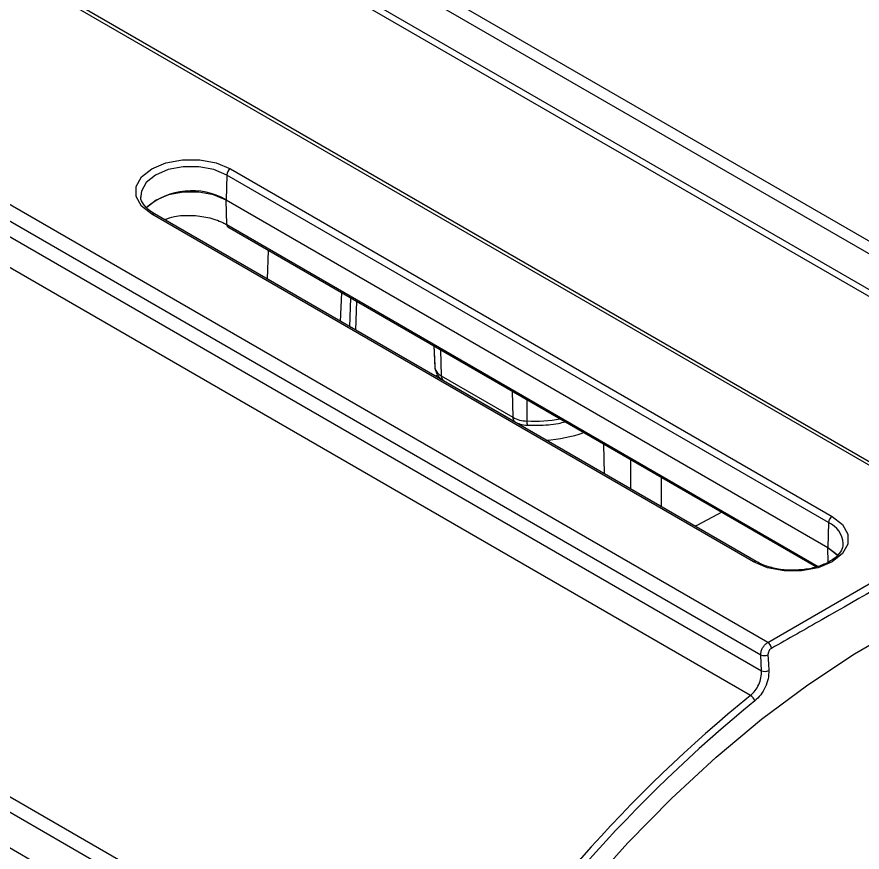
# Model space of a CAD drawing. Extents: x 11 to 120, y 2 to 94.
# Drawn here: x 24.289 to 26.735, y 73.228 to 75.643 of the extents above; entities that cross this region are included whole.
import ezdxf

# ---------------------------------------------------------------- set-up
doc = ezdxf.new("R2010")
doc.units = 0
doc.header["$MEASUREMENT"] = 0
doc.layers.add('OBJECT', color=7, linetype='CONTINUOUS')

msp = doc.modelspace()

# ---------------------------------------------------------------- linework, layer by layer
at = {"layer": 'OBJECT'}
for p, q in [((27.0521, 74.1748), (23.9232, 75.981)), ((27.0672, 74.1761), (23.9619, 75.9688)), ((28.1768, 74.1736), (25.2531, 75.8614)), ((28.1239, 74.1673), (25.2566, 75.8225)), ((28.0127, 74.1079), (25.2416, 75.7076)), ((25.2702, 75.7119), (28.0401, 74.1128)), ((26.4619, 73.8341), (23.333, 75.6403)), ((26.4415, 73.7975), (23.4018, 75.5523)), ((23.4643, 75.4719), (26.4437, 73.7519)), ((26.4118, 73.6806), (23.4285, 75.4028)), ((24.9067, 75.2039), (26.6483, 74.1984)), ((24.8961, 75.1858), (24.8945, 75.1138)), ((26.6377, 74.1804), (24.8961, 75.1858)), ((24.6472, 75.1247), (24.6474, 75.122)), ((24.8945, 75.1138), (26.6361, 74.1084)), ((26.6361, 74.1078), (24.8945, 75.1132)), ((24.8961, 75.0423), (24.8945, 75.1132)), ((24.6868, 75.0733), (24.6738, 75.082)), ((26.4209, 74.0672), (24.6793, 75.0726)), ((26.4284, 74.0679), (24.6868, 75.0733)), ((24.687, 75.0732), (24.6868, 75.0733)), ((24.8961, 75.0423), (26.6082, 74.0539)), ((24.8992, 75.0358), (26.6026, 74.0524)), ((25.0144, 74.8842), (25.0169, 74.9678)), ((25.2257, 74.7622), (25.2291, 74.8453)), ((25.2523, 74.7469), (25.2554, 74.8301)), ((25.2719, 74.8206), (25.2687, 74.7374)), ((25.4956, 74.6915), (25.498, 74.6351)), ((25.4959, 74.6913), (25.4986, 74.6281)), ((25.5147, 74.6804), (25.517, 74.6046)), ((25.498, 74.6351), (25.4986, 74.6281)), ((25.517, 74.6046), (25.7242, 74.4851)), ((25.5235, 74.5913), (25.7306, 74.4718)), ((25.7218, 74.5609), (25.7242, 74.4851)), ((25.7647, 74.5361), (25.7649, 74.4744)), ((25.9898, 74.3211), (25.9872, 74.4077)), ((26.0654, 74.2775), (26.0654, 74.3625)), ((26.153, 74.3119), (26.153, 74.2269)), ((22.7458, 74.2669), (25.5169, 72.6671)), ((22.5256, 74.2459), (25.3928, 72.5907)), ((25.4871, 72.639), (22.7172, 74.2381)), ((26.4619, 73.8341), (27.0521, 74.1748)), ((26.6377, 74.1804), (26.6361, 74.1084)), ((26.637, 74.0662), (26.6361, 74.1078)), ((26.4437, 73.7519), (26.4415, 73.7975))]:
    msp.add_line(p, q, dxfattribs=at)
at = {"layer": 'OBJECT', "flags": 128}
for points in [[(24.6793, 75.0726), (24.6497, 75.0961), (24.6342, 75.1237), (24.6342, 75.1527), (24.6497, 75.1804), (24.6793, 75.2039), (24.72, 75.2209), (24.7678, 75.2299), (24.8181, 75.2299), (24.866, 75.2209), (24.9067, 75.2039)], [(24.8961, 75.1858), (24.8592, 75.2013), (24.8158, 75.2094), (24.7702, 75.2094), (24.7268, 75.2013), (24.6899, 75.1858), (24.6631, 75.1645), (24.649, 75.1395), (24.6472, 75.1247)], [(24.8945, 75.1132), (24.8581, 75.1284), (24.8154, 75.1364), (24.7705, 75.1364), (24.7278, 75.1284), (24.6915, 75.1132), (24.6651, 75.0922), (24.6639, 75.0908)], [(25.5022, 74.6066), (25.502, 74.606), (25.5013, 74.6031)], [(26.3288, 74.2105), (26.2586, 74.1735), (26.2519, 74.1698)], [(26.6483, 74.1984), (26.6778, 74.175), (26.6934, 74.1473), (26.6934, 74.1183), (26.6778, 74.0907), (26.6483, 74.0672), (26.6076, 74.0501), (26.5597, 74.0411), (26.5094, 74.0411), (26.4616, 74.0501), (26.4209, 74.0672)], [(25.5974, 72.665), (25.7043, 72.8219), (25.8169, 72.9729), (25.9347, 73.1171), (26.057, 73.2539), (26.1831, 73.3823), (26.3124, 73.5019), (26.4442, 73.6118), (26.5778, 73.7116), (26.7125, 73.8007), (26.8475, 73.8787), (26.9822, 73.9451), (27.1158, 73.9995), (27.2476, 74.0417), (27.3769, 74.0715), (27.503, 74.0886), (27.6253, 74.0931), (27.6731, 74.0913)], [(26.6361, 74.1084), (26.6624, 74.0875), (26.6642, 74.0854)], [(26.6636, 74.0854), (26.6624, 74.0868), (26.6361, 74.1078)], [(26.4625, 73.7982), (26.4638, 73.7724), (26.4647, 73.7526)]]:
    msp.add_lwpolyline(points, dxfattribs=at)
at = {"layer": 'OBJECT'}
for centre, radius, start, end in [((24.9192, 75.1844), 0.0231, 122.6742, 176.4598), ((24.7949, 74.9402), 0.2002, 60.185, 130.8607), ((24.9086, 75.1135), 0.0141, 178.6996, 181.3004), ((24.6837, 75.0666), 0.00741, 65.1019, 126.2075), ((24.9031, 75.0417), 0.00709, 174.6035, 236.1084), ((25.5314, 74.6349), 0.0335, 191.6776, 244.6849), ((25.5321, 74.6037), 0.0151, 176.4286, 234.9648), ((25.7393, 74.4841), 0.0151, 176.4224, 235.0411), ((25.7666, 74.564), 0.0897, 241.7498, 268.8792), ((25.7997, 74.4707), 0.035, 173.9748, 194.1751), ((25.7842, 74.9597), 0.4857, 267.7194, 279.1637), ((25.79, 74.8565), 0.4386, 273.9746, 288.5978), ((26.6608, 74.179), 0.0231, 122.6742, 176.4598), ((26.61, 74.1156), 0.0705, 3.5464, 66.9046), ((26.6502, 74.1081), 0.0141, 178.6996, 181.3004), ((26.4253, 74.0612), 0.00741, 65.036, 126.215), ((26.4489, 73.8144), 0.0236, 5.5171, 56.443), ((26.4512, 73.8214), 0.0257, 247.7139, 295.9531), ((26.4535, 73.7757), 0.0257, 247.7124, 295.9419), ((29.0164, 70.479), 4.1273, 129.1291, 147.9832), ((26.3968, 73.6563), 0.0286, 16.8244, 58.3205), ((29.0156, 70.4791), 4.1064, 129.1291, 147.9832)]:
    msp.add_arc(centre, radius, start, end, dxfattribs=at)
for points, knots in [([(24.6738, 75.082), (24.6736, 75.0821), (24.6648, 75.088), (24.6543, 75.1017), (24.6466, 75.1151), (24.6477, 75.1221), (24.6478, 75.1226)], [0, 0, 0, 0, 0.009173, 0.481324, 0.957013, 1, 1, 1, 1]), ([(24.7157, 75.0567), (24.7253, 75.06), (24.7488, 75.0682), (24.7937, 75.0704), (24.8425, 75.0643), (24.8765, 75.0529), (24.8923, 75.0444), (24.8961, 75.0423)], [0, 0, 0, 0, 0.171835, 0.421169, 0.670837, 0.920301, 1, 1, 1, 1]), ([(25.4987, 74.6266), (25.5001, 74.621), (25.5026, 74.6104), (25.5124, 74.5986), (25.5201, 74.5936), (25.5235, 74.5913)], [0, 0, 0, 0, 0.381795, 0.72875, 1, 1, 1, 1]), ([(25.7306, 74.4718), (25.7354, 74.4694), (25.7461, 74.4641), (25.7587, 74.4629), (25.7657, 74.4622)], [0, 0, 0, 0, 0.442902, 1, 1, 1, 1]), ([(25.7657, 74.4622), (25.7762, 74.462), (25.8065, 74.4615), (25.8444, 74.4642), (25.8693, 74.4703), (25.8759, 74.4719)], [0, 0, 0, 0, 0.280662, 0.811168, 1, 1, 1, 1]), ([(27.0628, 74.1575), (27.0558, 74.1534), (27.0209, 74.1328), (26.8739, 74.0462), (26.6844, 73.9365), (26.5212, 73.8443), (26.4723, 73.8167)], [0, 0, 0, 0, 0.035928, 0.179639, 0.754501, 1, 1, 1, 1]), ([(26.6793, 74.1198), (26.6791, 74.115), (26.6787, 74.104), (26.666, 74.0856), (26.642, 74.0669), (26.6078, 74.0524), (26.5679, 74.0434), (26.5396, 74.0431), (26.5255, 74.043)], [0, 0, 0, 0, 0.131191, 0.298408, 0.477141, 0.652152, 0.827103, 1, 1, 1, 1]), ([(26.5255, 74.043), (26.5253, 74.0429), (26.5109, 74.0423), (26.4825, 74.0474), (26.45, 74.0565), (26.4341, 74.0649), (26.4284, 74.0679)], [0, 0, 0, 0, 0.006218, 0.395138, 0.782364, 1, 1, 1, 1]), ([(26.4415, 73.7975), (26.4417, 73.8005), (26.4421, 73.8065), (26.4456, 73.8161), (26.451, 73.8247), (26.4568, 73.8308), (26.4605, 73.8332), (26.4619, 73.8341)], [0, 0, 0, 0, 0.218544, 0.437092, 0.65551, 0.873728, 1, 1, 1, 1]), ([(26.4723, 73.8167), (26.4711, 73.8159), (26.4688, 73.8142), (26.4657, 73.8103), (26.4635, 73.8057), (26.4625, 73.8015), (26.4625, 73.7991), (26.4625, 73.7982)], [0, 0, 0, 0, 0.217388, 0.434771, 0.652345, 0.870527, 1, 1, 1, 1]), ([(26.4118, 73.6806), (26.4165, 73.685), (26.4259, 73.6937), (26.4364, 73.712), (26.4433, 73.7323), (26.4436, 73.7453), (26.4437, 73.7519)], [0, 0, 0, 0, 0.2465, 0.492977, 0.740149, 1, 1, 1, 1]), ([(26.4647, 73.7526), (26.4645, 73.7448), (26.464, 73.7291), (26.4554, 73.7043), (26.442, 73.6812), (26.4301, 73.6701), (26.4241, 73.6646)], [0, 0, 0, 0, 0.249056, 0.498133, 0.746674, 1, 1, 1, 1])]:
    msp.add_open_spline(points, degree=3, knots=knots, dxfattribs=at)

doc.saveas('drawing.dxf')
